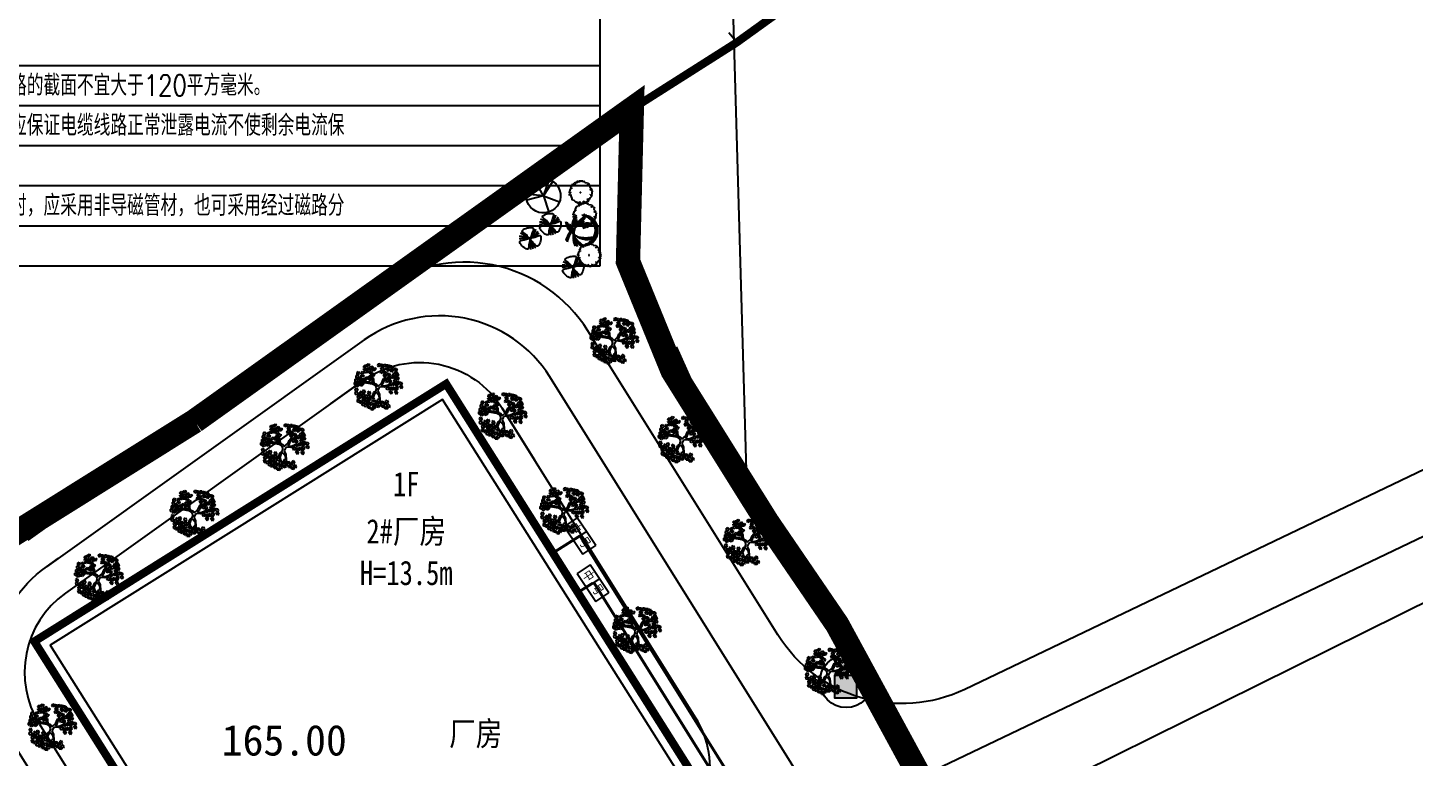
# Model space of a CAD drawing. Extents: x -809667 to 586099, y 3084146 to 3634412.
# Drawn here: x 381129.4 to 381214.8, y 3086162.1 to 3086207 of the extents above; entities that cross this region are included whole.
import ezdxf
from ezdxf.enums import TextEntityAlignment as Align

# ---------------------------------------------------------------- set-up
doc = ezdxf.new("R2010")
doc.units = 0
doc.header["$LTSCALE"] = 0.5
doc.linetypes.add('CONTINOUS', pattern=[0])
doc.layers.get('0').update_dxf_attribs({"linetype": 'CONTINUOUS'})
for name, color, linetype in [('A-S-TREE', 95, 'CONTINUOUS'), ('E-DIM-DQ', 7, 'CONTINUOUS'), ('E-SIG_TEXT', 7, 'CONTINUOUS'), ('EQUIP-箱柜', 3, 'CONTINUOUS'), ('JZD', 7, 'CONTINUOUS'), ('TREE', 3, 'CONTINUOUS'), ('WIRE-照明', 1, 'CONTINUOUS'), ('WIRE-通讯', 4, 'CONTINUOUS'), ('乔木', 84, 'CONTINUOUS'), ('文字', 7, 'CONTINUOUS'), ('树木', 94, 'CONTINUOUS')]:
    doc.layers.add(name, color=color, linetype=linetype)
doc.styles.add('-宋体', font='', dxfattribs={"width": 0.6})
doc.styles.add('_TEL_DIM', font='SIMPLEX', dxfattribs={"width": 0.8, "height": 3.5, "bigfont": 'HZTXT'})
doc.styles.add('HZ', font='', dxfattribs={"width": 0.8})
doc.styles.add('宋体', font='')
doc.styles.get('-宋体').set_extended_font_data('NSimSun')
doc.styles.get('HZ').set_extended_font_data('NSimSun')
doc.styles.get('宋体').set_extended_font_data('SimSun')

# ---------------------------------------------------------------- blocks, each defined once
blk = doc.blocks.new('幌伞枫')
at = {"layer": '乔木', "color": 0}
for p, q in [((-993, 643), (-927, 680)), ((-927, 680), (-890, 570)), ((-810, 628), (-736, 687)), ((-736, 687), (-663, 658)), ((-663, 658), (-736, 562)), ((-685, 826), (-567, 841)), ((-663, 753), (-685, 826)), ((-677, 937), (-604, 995)), ((-670, 878), (-677, 937)), ((-604, 870), (-670, 878)), ((-567, 738), (-663, 753)), ((-663, 687), (-582, 746)), ((-655, 628), (-663, 687)), ((-604, 995), (-531, 966)), ((-531, 966), (-604, 870)), ((-582, 746), (-516, 716)), ((-516, 716), (-582, 614)), ((-567, 841), (-531, 782)), ((-531, 782), (-567, 738)), ((-545, 709), (-428, 724)), ((-523, 636), (-545, 709)), ((-531, 995), (-450, 1054)), ((-523, 937), (-531, 995)), ((-531, 819), (-457, 878)), ((-523, 760), (-531, 819)), ((-450, 929), (-523, 937)), ((-457, 746), (-523, 760)), ((-457, 878), (-391, 848)), ((-391, 848), (-457, 746)), ((-450, 1054), (-384, 1025)), ((-384, 1025), (-450, 929)), ((-428, 724), (-384, 665)), ((-384, 665), (-421, 621)), ((-384, 870), (-303, 937)), ((-377, 819), (-384, 870)), ((-384, 738), (-310, 804)), ((-377, 680), (-384, 738)), ((-310, 804), (-377, 819)), ((-310, 672), (-377, 680)), ((-237, 900), (-310, 804)), ((-310, 804), (-237, 768)), ((-237, 768), (-310, 672)), ((-303, 937), (-237, 900)), ((-237, 797), (-156, 863)), ((-230, 738), (-237, 797)), ((-156, 731), (-230, 738)), ((-156, 863), (-90, 826)), ((-90, 826), (-156, 731)), ((-9, 966), (27, 1054)), ((20, 915), (-9, 966)), ((86, 944), (20, 915)), ((27, 1054), (101, 1061)), ((101, 1061), (86, 944)), ((108, 650), (145, 738)), ((123, 966), (145, 1032)), ((196, 878), (123, 966)), ((137, 804), (167, 870)), ((211, 716), (137, 804)), ((145, 1032), (203, 1025)), ((145, 738), (218, 746)), ((167, 870), (225, 863)), ((247, 937), (196, 878)), ((203, 1025), (247, 937)), ((218, 746), (203, 628)), ((262, 775), (211, 716)), ((225, 863), (262, 775)), ((240, 650), (262, 716)), ((247, 937), (284, 1025)), ((284, 885), (247, 937)), ((262, 716), (321, 709)), ((284, 1025), (365, 1032)), ((350, 915), (284, 885)), ((321, 709), (365, 621)), ((365, 1032), (350, 915)), ((380, 937), (409, 1003)), ((460, 848), (380, 937)), ((402, 775), (424, 841)), ((475, 687), (402, 775)), ((409, 1003), (468, 995)), ((424, 900), (460, 988)), ((453, 848), (424, 900)), ((424, 841), (482, 834)), ((519, 878), (453, 848)), ((460, 988), (534, 995)), ((504, 900), (460, 848)), ((468, 995), (504, 900)), ((526, 746), (475, 687)), ((482, 834), (526, 746)), ((534, 995), (519, 878)), ((556, 900), (578, 966)), ((629, 812), (556, 900)), ((570, 738), (600, 804)), ((644, 650), (570, 738)), ((578, 966), (636, 959)), ((600, 804), (658, 797)), ((681, 870), (629, 812)), ((636, 959), (681, 870)), ((695, 709), (644, 650)), ((651, 775), (688, 863)), ((681, 724), (651, 775)), ((658, 797), (695, 709)), ((747, 753), (681, 724)), ((688, 863), (761, 870)), ((761, 870), (747, 753)), ((783, 775), (805, 841)), ((857, 687), (783, 775)), ((798, 614), (827, 680)), ((805, 841), (864, 834)), ((827, 680), (886, 672)), ((908, 746), (857, 687)), ((864, 834), (908, 746)), ((886, 672), (923, 584)), ((-1125, 166), (-1059, 195)), ((-1125, 63), (-1125, 166)), ((-1074, 34), (-1125, 63)), ((-1081, 320), (-1015, 357)), ((-1081, 217), (-1081, 320)), ((-1030, 188), (-1081, 217)), ((-1022, 85), (-1074, 34)), ((-1059, 195), (-1022, 85)), ((-1044, -10), (-986, 92)), ((-1037, 489), (-971, 525)), ((-1037, 393), (-1037, 489)), ((-986, 364), (-1037, 393)), ((-978, 239), (-1030, 188)), ((-1015, 357), (-978, 239)), ((-993, 548), (-993, 643)), ((-942, 518), (-993, 548)), ((-934, 408), (-986, 364)), ((-986, 92), (-912, 92)), ((-971, 525), (-934, 408)), ((-898, 34), (-971, -32)), ((-956, 320), (-898, 423)), ((-883, 291), (-956, 320)), ((-890, 570), (-942, 518)), ((-927, 195), (-861, 225)), ((-927, 92), (-927, 195)), ((-876, 63), (-927, 92)), ((-912, 92), (-898, 34)), ((-898, 423), (-824, 423)), ((-883, 349), (-817, 386)), ((-810, 364), (-883, 291)), ((-883, 247), (-883, 349)), ((-832, 217), (-883, 247)), ((-824, 114), (-876, 63)), ((-861, 225), (-824, 114)), ((-846, 19), (-788, 122)), ((-773, -3), (-846, 19)), ((-780, 269), (-832, 217)), ((-824, 423), (-810, 364)), ((-817, 518), (-699, 533)), ((-795, 445), (-817, 518)), ((-817, 386), (-780, 269)), ((-802, 570), (-810, 628)), ((-736, 562), (-802, 570)), ((-699, 430), (-795, 445)), ((-788, 122), (-714, 122)), ((-773, 203), (-655, 217)), ((-751, 129), (-773, 203)), ((-699, 63), (-773, -3)), ((-758, 313), (-685, 371)), ((-751, 254), (-758, 313)), ((-685, 247), (-751, 254)), ((-648, 114), (-751, 129)), ((-714, 122), (-699, 63)), ((-699, 533), (-663, 474)), ((-663, 474), (-699, 430)), ((-685, 371), (-619, 342)), ((-619, 342), (-685, 247)), ((-582, 614), (-655, 628)), ((-655, 217), (-611, 158)), ((-611, 158), (-648, 114)), ((-531, 129), (-641, 203)), ((-531, 195), (-633, 254)), ((-611, 371), (-531, 430)), ((-604, 313), (-611, 371)), ((-538, 305), (-604, 313)), ((-465, 401), (-538, 305)), ((-531, 430), (-465, 401)), ((-252, 158), (-531, 195)), ((-259, 85), (-531, 129)), ((-421, 621), (-523, 636)), ((-457, 342), (-332, 364)), ((-428, 276), (-457, 342)), ((-443, 452), (-369, 518)), ((-435, 393), (-443, 452)), ((-369, 386), (-435, 393)), ((-332, 261), (-428, 276)), ((-391, 628), (-274, 643)), ((-369, 555), (-391, 628)), ((-274, 548), (-369, 555)), ((-369, 518), (-296, 481)), ((-296, 481), (-369, 386)), ((-332, 364), (-296, 305)), ((-296, 305), (-332, 261)), ((-257, 346), (-327, 441)), ((-222, 377), (-311, 462)), ((-296, 511), (-215, 577)), ((-288, 452), (-296, 511)), ((-215, 445), (-288, 452)), ((-274, 643), (-237, 592)), ((-237, 592), (-274, 548)), ((-112, 4), (-259, 85)), ((-252, 158), (-257, 346)), ((-206, 307), (-222, 377)), ((-215, 577), (-149, 540)), ((-149, 540), (-215, 445)), ((-188, 124), (-206, 307)), ((-76, 63), (-188, 124)), ((-76, -84), (-112, 4)), ((-9, -18), (-76, 63)), ((-9, -18), (174, 151)), ((137, 599), (108, 650)), ((203, 628), (137, 599)), ((152, 26), (240, 122)), ((152, 26), (318, 4)), ((174, 151), (225, 276)), ((225, 276), (277, 357)), ((313, 562), (240, 650)), ((240, 122), (291, 261)), ((255, 489), (284, 555)), ((328, 401), (255, 489)), ((277, 357), (336, 393)), ((284, 555), (336, 548)), ((291, 261), (372, 364)), ((295, -42), (527, 53)), ((306, 540), (350, 636)), ((343, 496), (306, 540)), ((365, 621), (313, 562)), ((318, 4), (524, 78)), ((380, 459), (328, 401)), ((336, 548), (380, 459)), ((336, 393), (344, 419)), ((409, 518), (343, 496)), ((350, 636), (424, 636)), ((365, 225), (402, 313)), ((402, 173), (365, 225)), ((372, 364), (468, 393)), ((402, 313), (482, 320)), ((468, 203), (402, 173)), ((424, 636), (409, 518)), ((446, 548), (468, 606)), ((519, 452), (446, 548)), ((460, 386), (490, 452)), ((534, 291), (460, 386)), ((468, 606), (526, 599)), ((482, 320), (468, 203)), ((490, 452), (541, 445)), ((497, 225), (526, 291)), ((570, 136), (497, 225)), ((570, 511), (519, 452)), ((519, 63), (541, 129)), ((592, -25), (519, 63)), ((526, 599), (570, 511)), ((526, 291), (585, 283)), ((585, 349), (534, 291)), ((541, 445), (585, 349)), ((541, 129), (600, 122)), ((622, 188), (570, 136)), ((585, 283), (622, 188)), ((592, 408), (629, 496)), ((629, 357), (592, 408)), ((644, 34), (592, -25)), ((600, 122), (644, 34)), ((629, 496), (710, 503)), ((695, 386), (629, 357)), ((673, 70), (710, 166)), ((703, 26), (673, 70)), ((710, 503), (695, 386)), ((769, 48), (703, 26)), ((710, 166), (783, 166)), ((717, 525), (754, 614)), ((747, 481), (717, 525)), ((725, 408), (754, 474)), ((798, 320), (725, 408)), ((813, 503), (747, 481)), ((747, 247), (769, 313)), ((820, 158), (747, 247)), ((754, 614), (827, 621)), ((754, 474), (813, 467)), ((769, 313), (827, 305)), ((783, 166), (769, 48)), ((871, 525), (798, 614)), ((849, 371), (798, 320)), ((805, 78), (827, 144)), ((879, -18), (805, 78)), ((827, 621), (813, 503)), ((813, 467), (849, 371)), ((871, 217), (820, 158)), ((827, 305), (871, 217)), ((827, 144), (886, 136)), ((849, 525), (871, 592)), ((923, 437), (849, 525)), ((864, 364), (893, 430)), ((937, 276), (864, 364)), ((871, 592), (930, 584)), ((923, 584), (871, 525)), ((879, 122), (923, 210)), ((915, 78), (879, 122)), ((930, 41), (879, -18)), ((886, 136), (930, 41)), ((893, 430), (952, 423)), ((981, 100), (915, 78)), ((974, 496), (923, 437)), ((923, 210), (996, 217)), ((930, 584), (974, 496)), ((989, 335), (937, 276)), ((952, 423), (989, 335)), ((996, 217), (981, 100)), ((1011, 122), (1040, 188)), ((1092, 34), (1011, 122)), ((1033, -40), (1055, 26)), ((1040, 188), (1099, 180)), ((1055, 26), (1114, 19)), ((1143, 92), (1092, 34)), ((1099, 180), (1143, 92)), ((1114, 19), (1158, -69)), ((-1089, -304), (-1030, -253)), ((-1067, -399), (-1089, -304)), ((-1081, -142), (-1022, -91)), ((-1052, -238), (-1081, -142)), ((-1008, -414), (-1067, -399)), ((-1000, -253), (-1052, -238)), ((-971, -32), (-1044, -10)), ((-1030, -253), (-971, -355)), ((-1022, -91), (-964, -194)), ((-971, -355), (-1008, -414)), ((-964, -194), (-1000, -253)), ((-986, -664), (-927, -620)), ((-978, -502), (-920, -458)), ((-956, -598), (-978, -502)), ((-971, -451), (-934, -341)), ((-898, -465), (-971, -451)), ((-898, -620), (-956, -598)), ((-934, -341), (-868, -326)), ((-927, -620), (-868, -722)), ((-920, -458), (-861, -561)), ((-839, -377), (-898, -465)), ((-861, -561), (-898, -620)), ((-876, -443), (-817, -399)), ((-846, -539), (-876, -443)), ((-868, -326), (-839, -377)), ((-861, -282), (-802, -238)), ((-839, -385), (-861, -282)), ((-795, -561), (-846, -539)), ((-780, -399), (-839, -385)), ((-817, -399), (-758, -502)), ((-802, -238), (-744, -341)), ((-758, -502), (-795, -561)), ((-744, -341), (-780, -399)), ((-751, -598), (-714, -480)), ((-677, -605), (-751, -598)), ((-751, -664), (-692, -620)), ((-744, -392), (-685, -341)), ((-722, -487), (-744, -392)), ((-736, -231), (-677, -179)), ((-707, -326), (-736, -231)), ((-663, -502), (-722, -487)), ((-714, -480), (-648, -465)), ((-655, -348), (-707, -326)), ((-692, -620), (-633, -722)), ((-685, -341), (-626, -443)), ((-677, -179), (-619, -289)), ((-626, -524), (-677, -605)), ((-626, -443), (-663, -502)), ((-619, -289), (-655, -348)), ((-648, -465), (-626, -524)), ((-626, -539), (-589, -429)), ((-553, -554), (-626, -539)), ((-626, -590), (-567, -546)), ((-597, -693), (-626, -590)), ((-589, -429), (-523, -414)), ((-567, -546), (-509, -649)), ((-494, -465), (-553, -554)), ((-509, -649), (-545, -708)), ((-523, -414), (-494, -465)), ((-487, -451), (-428, -399)), ((-465, -546), (-487, -451)), ((-487, -605), (-428, -554)), ((-457, -700), (-487, -605)), ((-479, -289), (-421, -245)), ((-457, -385), (-479, -289)), ((-413, -568), (-465, -546)), ((-399, -407), (-457, -385)), ((-428, -399), (-369, -510)), ((-428, -554), (-369, -664)), ((-421, -245), (-362, -348)), ((-369, -510), (-413, -568)), ((-362, -348), (-399, -407)), ((-369, -598), (-332, -487)), ((-296, -612), (-369, -598)), ((-332, -487), (-266, -473)), ((-244, -524), (-296, -612)), ((-288, -664), (-171, -649)), ((-215, -311), (-285, -477)), ((-266, -473), (-244, -524)), ((-156, -341), (-230, -532)), ((-230, -532), (-186, -627)), ((-120, -253), (-215, -311)), ((-171, -649), (-127, -708)), ((-61, -304), (-156, -341)), ((-76, -84), (-120, -253)), ((-61, -304), (38, -431)), ((-24, -686), (-9, -620)), ((42, -98), (-20, -221)), ((-20, -221), (62, -380)), ((-9, -18), (-9, -18)), ((-9, -18), (-9, -18)), ((-9, -18), (-9, -18)), ((-9, -18), (-9, -18)), ((-9, -18), (-9, -18)), ((-9, -18), (-9, -18)), ((-9, -18), (-9, -18)), ((-9, -18), (-9, -18)), ((-9, -18), (-9, -18)), ((-9, -18), (-9, -18)), ((-9, -18), (-9, -18)), ((-9, -18), (-9, -18)), ((-9, -18), (-9, -18)), ((-9, -18), (-9, -18)), ((-9, -18), (-9, -18)), ((-9, -18), (-9, -18)), ((-9, -18), (-9, -18)), ((-9, -18), (-9, -18)), ((-9, -18), (-9, -18)), ((-9, -18), (-9, -18)), ((-9, -18), (-9, -18)), ((-9, -18), (-9, -18)), ((-9, -18), (-9, -18)), ((-9, -18), (-9, -18)), ((-9, -18), (-9, -18)), ((-9, -18), (-9, -18)), ((-9, -18), (-9, -18)), ((-9, -18), (-9, -18)), ((-9, -18), (-9, -18)), ((-9, -18), (-9, -18)), ((-9, -18), (-9, -18)), ((-9, -18), (-9, -18)), ((-9, -18), (-9, -18)), ((-9, -18), (-9, -18)), ((-9, -18), (-9, -18)), ((-9, -18), (-9, -18)), ((-9, -18), (-9, -18)), ((-9, -18), (-9, -18)), ((-9, -18), (-9, -18)), ((-9, -18), (-9, -18)), ((-9, -620), (49, -612)), ((38, -431), (49, -612)), ((42, -98), (109, -22)), ((49, -612), (101, -700)), ((62, -380), (79, -664)), ((109, -22), (295, -42)), ((387, -142), (424, -47)), ((424, -187), (387, -142)), ((424, -47), (504, -47)), ((490, -165), (424, -187)), ((504, -47), (490, -165)), ((519, -135), (548, -76)), ((592, -231), (519, -135)), ((541, -297), (563, -231)), ((614, -392), (541, -297)), ((548, -76), (607, -84)), ((563, -231), (622, -238)), ((644, -172), (592, -231)), ((607, -84), (644, -172)), ((666, -333), (614, -392)), ((622, -238), (666, -333)), ((644, -150), (681, -62)), ((673, -201), (644, -150)), ((739, -172), (673, -201)), ((681, -62), (754, -54)), ((754, -54), (739, -172)), ((776, -150), (805, -84)), ((849, -238), (776, -150)), ((791, -311), (820, -245)), ((871, -399), (791, -311)), ((805, -84), (857, -91)), ((820, -84), (849, -18)), ((893, -172), (820, -84)), ((820, -245), (879, -253)), ((849, -18), (908, -25)), ((901, -187), (849, -238)), ((857, -91), (901, -187)), ((915, -341), (871, -399)), ((879, -253), (915, -341)), ((945, -120), (893, -172)), ((908, -25), (945, -120)), ((1106, -128), (1033, -40)), ((1158, -69), (1106, -128)), ((-964, -759), (-986, -664)), ((-912, -781), (-964, -759)), ((-868, -722), (-912, -781)), ((-868, -818), (-832, -700)), ((-795, -825), (-868, -818)), ((-832, -700), (-766, -686)), ((-744, -744), (-795, -825)), ((-766, -686), (-744, -744)), ((-766, -825), (-699, -774)), ((-736, -921), (-766, -825)), ((-729, -759), (-751, -664)), ((-685, -935), (-736, -921)), ((-670, -781), (-729, -759)), ((-699, -774), (-641, -884)), ((-641, -884), (-685, -935)), ((-633, -722), (-670, -781)), ((-641, -972), (-604, -862)), ((-567, -987), (-641, -972)), ((-633, -752), (-575, -708)), ((-611, -847), (-633, -752)), ((-553, -869), (-611, -847)), ((-604, -862), (-538, -847)), ((-545, -708), (-597, -693)), ((-575, -708), (-516, -810)), ((-516, -899), (-567, -987)), ((-516, -810), (-553, -869)), ((-538, -847), (-516, -899)), ((-516, -906), (-479, -788)), ((-443, -913), (-516, -906)), ((-509, -979), (-391, -965)), ((-487, -1053), (-509, -979)), ((-494, -766), (-435, -715)), ((-472, -862), (-494, -766)), ((-391, -1067), (-487, -1053)), ((-479, -788), (-413, -781)), ((-413, -877), (-472, -862)), ((-406, -722), (-457, -700)), ((-384, -832), (-443, -913)), ((-435, -715), (-377, -818)), ((-413, -781), (-384, -832)), ((-377, -818), (-413, -877)), ((-369, -664), (-406, -722)), ((-391, -965), (-354, -1023)), ((-354, -1023), (-391, -1067)), ((-377, -913), (-340, -803)), ((-303, -928), (-377, -913)), ((-362, -1053), (-244, -1045)), ((-347, -1126), (-362, -1053)), ((-244, -1141), (-347, -1126)), ((-340, -803), (-274, -788)), ((-244, -840), (-303, -928)), ((-266, -737), (-288, -664)), ((-274, -788), (-244, -840)), ((-171, -752), (-266, -737)), ((-252, -1001), (-230, -935)), ((-164, -1082), (-252, -1001)), ((-244, -1045), (-208, -1097)), ((-208, -1097), (-244, -1141)), ((-230, -847), (-112, -840)), ((-208, -921), (-230, -847)), ((-230, -935), (-178, -928)), ((-112, -935), (-208, -921)), ((-178, -928), (-120, -1016)), ((-127, -708), (-171, -752)), ((-120, -1016), (-164, -1082)), ((-142, -737), (-24, -730)), ((-127, -810), (-142, -737)), ((-24, -832), (-127, -810)), ((-112, -840), (-76, -891)), ((-76, -891), (-112, -935)), ((-90, -921), (27, -913)), ((-68, -994), (-90, -921)), ((27, -1016), (-68, -994)), ((64, -766), (-24, -686)), ((-24, -730), (13, -788)), ((13, -788), (-24, -832)), ((27, -869), (42, -803)), ((115, -950), (27, -869)), ((27, -913), (71, -972)), ((71, -972), (27, -1016)), ((42, -803), (101, -803)), ((101, -700), (64, -766)), ((93, -730), (218, -715)), ((115, -803), (93, -730)), ((101, -803), (159, -884)), ((218, -818), (115, -803)), ((159, -884), (115, -950)), ((167, -928), (284, -921)), ((189, -1001), (167, -928)), ((284, -1023), (189, -1001)), ((218, -715), (255, -774)), ((255, -774), (218, -818)), ((240, -803), (358, -796)), ((262, -877), (240, -803)), ((358, -891), (262, -877)), ((284, -921), (328, -979)), ((328, -979), (284, -1023)), ((313, -1009), (431, -994)), ((328, -1082), (313, -1009)), ((431, -1097), (328, -1082)), ((358, -752), (372, -686)), ((446, -832), (358, -752)), ((358, -796), (394, -847)), ((394, -847), (358, -891)), ((372, -686), (431, -678)), ((431, -678), (482, -766)), ((431, -950), (446, -884)), ((519, -1031), (431, -950)), ((431, -994), (468, -1053)), ((468, -1053), (431, -1097)), ((482, -766), (446, -832)), ((446, -884), (504, -884)), ((504, -884), (556, -965)), ((556, -965), (519, -1031))]:
    blk.add_line(p, q, dxfattribs=at)
blk = doc.blocks.new('TREE1')
at = {"layer": 'A-S-TREE', "color": 0}
for p, q in [((-50, 23), (36, 4021)), ((-49, 22), (-3255, -2371)), ((-50, 23), (-3120, 2586)), ((-49, 23), (-2621, -3042)), ((-50, 23), (629, -3920)), ((-50, 23), (3590, -1636)), ((-50, 23), (3937, -304))]:
    blk.add_line(p, q, dxfattribs=at)
blk.add_ellipse((-50, 22), major_axis=(4000, 0), ratio=0.9999998, dxfattribs=at)
blk = doc.blocks.new('T-7')
at = {"layer": 'TREE', "color": 8, "ltscale": 200, "xscale": 0.4020618556701031, "yscale": 0.4020618556701031, "zscale": 0.4020618556701031, "rotation": 199.2879054791862}
blk.add_blockref('TREE1', (4, 110), dxfattribs=at)
blk = doc.blocks.new('03')
at = {"layer": '树木', "color": 0}
for p, q in [((-0.79, 1.14), (-0.95, 0.82)), ((-0.73, 1.2), (-0.88, 0.9)), ((-0.67, 1.25), (-0.82, 0.95)), ((-0.62, 1.29), (-0.77, 0.99)), ((-0.57, 1.33), (-0.71, 1.03)), ((-0.52, 1.36), (-0.66, 1.06)), ((-0.47, 1.38), (-0.62, 1.09)), ((-0.43, 1.41), (-0.57, 1.11)), ((-0.38, 1.42), (-0.53, 1.13)), ((-0.34, 1.44), (-0.49, 1.15)), ((-0.3, 1.46), (-0.45, 1.16)), ((-0.26, 1.47), (-0.41, 1.18)), ((-0.22, 1.48), (-0.37, 1.19)), ((-0.19, 1.49), (-0.33, 1.2)), ((-0.15, 1.5), (-0.29, 1.21)), ((-0.11, 1.5), (-0.25, 1.21)), ((-0.08, 1.51), (-0.22, 1.22)), ((-0.2, 1.08), (-0.06, 1.1)), ((-0.04, 1.51), (-0.18, 1.23)), ((-0.01, 1.52), (-0.15, 1.23)), ((0.03, 1.52), (-0.11, 1.23)), ((0.06, 1.52), (-0.08, 1.23)), ((0.1, 1.52), (-0.04, 1.23)), ((0.13, 1.52), (-0.01, 1.23)), ((0.16, 1.52), (0.02, 1.23)), ((0.19, 1.51), (0.05, 1.23)), ((0.23, 1.51), (0.09, 1.23)), ((0.26, 1.51), (0.12, 1.22)), ((0.29, 1.5), (0.15, 1.22)), ((0.32, 1.49), (0.18, 1.21)), ((0.35, 1.49), (0.21, 1.2)), ((0.38, 1.48), (0.24, 1.2)), ((0.41, 1.47), (0.27, 1.19)), ((0.44, 1.46), (0.3, 1.18)), ((0.47, 1.46), (0.33, 1.17)), ((0.5, 1.44), (0.36, 1.16)), ((0.52, 1.43), (0.38, 1.15)), ((0.55, 1.42), (0.41, 1.14)), ((0.58, 1.41), (0.44, 1.13)), ((0.61, 1.4), (0.47, 1.12)), ((0.63, 1.38), (0.49, 1.1)), ((0.66, 1.37), (0.52, 1.09)), ((0.69, 1.36), (0.55, 1.08)), ((0.71, 1.34), (0.57, 1.06)), ((0.74, 1.32), (0.6, 1.04)), ((0.76, 1.31), (0.62, 1.03)), ((0.79, 1.29), (0.65, 1.01)), ((0.81, 1.27), (0.67, 0.99)), ((0.84, 1.25), (0.7, 0.97)), ((0.86, 1.23), (0.72, 0.95)), ((0.88, 1.21), (0.74, 0.93)), ((0.91, 1.19), (0.77, 0.91)), ((0.93, 1.17), (0.79, 0.89)), ((0.95, 1.15), (0.81, 0.87)), ((0.97, 1.12), (0.84, 0.85)), ((0.99, 1.1), (0.86, 0.82)), ((1.01, 1.07), (0.88, 0.8)), ((-1.17, 0.19), (-1.14, 0.32)), ((-1.07, 0.21), (-1.06, 0.23)), ((-1.07, 0.18), (-1.07, 0.21)), ((-1.07, 0.16), (-1.07, 0.18)), ((-1.07, 0.12), (-1.07, 0.16)), ((-1.06, 0.08), (-1.07, 0.12)), ((-1.06, 0.23), (-1.05, 0.26)), ((-1.05, 0.02), (-1.06, 0.08)), ((-0.87, 1.04), (-1.05, 0.7)), ((-1.05, 0.26), (-1.03, 0.29)), ((-0.99, 0.14), (-0.98, 0.16)), ((-0.99, 0.11), (-0.99, 0.14)), ((-0.99, 0.09), (-0.99, 0.11)), ((-0.99, 0.05), (-0.99, 0.09)), ((-0.98, 0.01), (-0.99, 0.05)), ((-0.98, 0.16), (-0.97, 0.19)), ((-0.97, -0.05), (-0.98, 0.01)), ((-0.97, 0.19), (-0.95, 0.22)), ((-0.89, 0.02), (-0.88, 0.06)), ((-0.88, -0.02), (-0.89, 0.02)), ((-0.88, 0.06), (-0.87, 0.11)), ((-0.87, 0.11), (-0.85, 0.17)), ((-0.86, 0.78), (-0.77, 0.88)), ((-0.85, 0.17), (-0.82, 0.25)), ((-0.83, 0.57), (-0.81, 0.63)), ((-0.81, 0.63), (-0.79, 0.67)), ((-0.79, 0.67), (-0.78, 0.7)), ((-0.79, 0.47), (-0.77, 0.53)), ((-0.78, 0.7), (-0.77, 0.72)), ((-0.78, 0.01), (-0.76, 0.06)), ((-0.78, -0.03), (-0.78, 0.01)), ((-0.77, 0.72), (-0.75, 0.74)), ((-0.77, 0.53), (-0.76, 0.57)), ((-0.76, 0.57), (-0.75, 0.6)), ((-0.76, 0.06), (-0.74, 0.12)), ((-0.75, 0.74), (-0.74, 0.76)), ((-0.75, 0.6), (-0.73, 0.63)), ((-0.74, 0.76), (-0.71, 0.78)), ((-0.74, 0.12), (-0.71, 0.2)), ((-0.73, 0.63), (-0.72, 0.64)), ((-0.72, 0.64), (-0.7, 0.66)), ((-0.71, 0.78), (-0.68, 0.8)), ((-0.71, 0.37), (-0.7, 0.42)), ((-0.71, 0.31), (-0.71, 0.37)), ((-0.7, 0.66), (-0.68, 0.68)), ((-0.7, 0.46), (-0.68, 0.5)), ((-0.7, 0.42), (-0.7, 0.46)), ((-0.68, 0.68), (-0.65, 0.7)), ((-0.68, 0.5), (-0.66, 0.53)), ((-0.66, 0.53), (-0.62, 0.57)), ((-0.66, 0), (-0.64, 0.06)), ((-0.64, 0.32), (-0.63, 0.36)), ((-0.64, 0.27), (-0.64, 0.32)), ((-0.64, 0.21), (-0.64, 0.27)), ((-0.64, 0.06), (-0.61, 0.14)), ((-0.63, 0.36), (-0.61, 0.4)), ((-0.62, 0.57), (-0.58, 0.61)), ((-0.61, 0.4), (-0.59, 0.43)), ((-0.59, 0.43), (-0.56, 0.47)), ((-0.58, 0.61), (-0.51, 0.67)), ((-0.58, 0.11), (-0.57, 0.17)), ((-0.57, 0.22), (-0.56, 0.26)), ((-0.57, 0.17), (-0.57, 0.22)), ((-0.56, 0.47), (-0.51, 0.51)), ((-0.56, 0.26), (-0.55, 0.3)), ((-0.56, -0.04), (-0.54, 0.02)), ((-0.55, 0.3), (-0.52, 0.33)), ((-0.54, 0.02), (-0.51, 0.1)), ((-0.52, 0.33), (-0.49, 0.37)), ((-0.51, 0.51), (-0.45, 0.57)), ((-0.51, 0.14), (-0.5, 0.18)), ((-0.51, 0.09), (-0.51, 0.14)), ((-0.51, 0.03), (-0.51, 0.09)), ((-0.5, 0.18), (-0.48, 0.22)), ((-0.49, 0.37), (-0.44, 0.41)), ((-0.48, 0.22), (-0.46, 0.25)), ((-0.46, 0.25), (-0.43, 0.29)), ((-0.44, 0.41), (-0.38, 0.47)), ((-0.43, 0.29), (-0.38, 0.33)), ((-0.4, 0.39), (-0.36, 0.43)), ((-0.4, 0.28), (-0.36, 0.33)), ((-0.39, 0.51), (-0.35, 0.55)), ((-0.38, 0.62), (-0.34, 0.67)), ((-0.38, 0.33), (-0.31, 0.39)), ((-0.36, 0.43), (-0.32, 0.47)), ((-0.36, 0.33), (-0.32, 0.37)), ((-0.35, 0.55), (-0.31, 0.59)), ((-0.34, 0.8), (-0.29, 0.83)), ((-0.34, 0.67), (-0.3, 0.71)), ((-0.32, 0.47), (-0.29, 0.5)), ((-0.32, 0.37), (-0.29, 0.39)), ((-0.31, 0.59), (-0.28, 0.61)), ((-0.3, 0.9), (-0.25, 0.93)), ((-0.3, 0.71), (-0.27, 0.73)), ((-0.29, 0.83), (-0.25, 0.86)), ((-0.29, 0.5), (-0.26, 0.51)), ((-0.29, 0.39), (-0.26, 0.41)), ((-0.28, 0.61), (-0.25, 0.63)), ((-0.27, 0.73), (-0.24, 0.75)), ((-0.26, 0.51), (-0.22, 0.53)), ((-0.26, 0.41), (-0.22, 0.42)), ((-0.25, 0.93), (-0.22, 0.96)), ((-0.25, 0.86), (-0.22, 0.87)), ((-0.25, 0.63), (-0.21, 0.64)), ((-0.24, 0.75), (-0.2, 0.76)), ((-0.22, 0.96), (-0.19, 0.97)), ((-0.22, 0.87), (-0.2, 0.89)), ((-0.22, 0.53), (-0.17, 0.53)), ((-0.22, 0.42), (-0.17, 0.43)), ((-0.21, 0.64), (-0.16, 0.65)), ((-0.2, 0.89), (-0.17, 0.89)), ((-0.2, 0.76), (-0.15, 0.77)), ((-0.19, 0.97), (-0.16, 0.98)), ((-0.17, 0.89), (-0.15, 0.89)), ((-0.17, 0.53), (-0.1, 0.54)), ((-0.17, 0.43), (-0.1, 0.44)), ((-0.16, 0.98), (-0.14, 0.99)), ((-0.16, 0.65), (-0.09, 0.66)), ((-0.15, 0.89), (-0.12, 0.89)), ((-0.15, 0.77), (-0.08, 0.77)), ((-0.14, 0.99), (-0.11, 0.99)), ((-0.12, 0.89), (-0.08, 0.89)), ((-0.11, 0.99), (-0.08, 0.99)), ((-0.1, 0.54), (-0.02, 0.54)), ((-0.1, 0.44), (-0.02, 0.44)), ((-0.09, 0.66), (-0.01, 0.66)), ((-0.08, 0.99), (-0.05, 0.99)), ((-0.08, 0.77), (0, 0.78)), ((1.04, 1.05), (0.9, 0.77)), ((1.06, 1.02), (0.92, 0.74)), ((1.07, 0.99), (0.94, 0.72)), ((1.09, 0.96), (0.96, 0.69)), ((1.11, 0.93), (0.98, 0.66)), ((1.13, 0.9), (0.99, 0.63)), ((1.15, 0.87), (1.01, 0.6)), ((1.16, 0.84), (1.03, 0.56)), ((1.18, 0.8), (1.05, 0.53)), ((1.2, 0.76), (1.06, 0.49)), ((1.21, 0.73), (1.08, 0.45)), ((1.22, 0.69), (1.09, 0.41)), ((1.24, 0.64), (1.1, 0.37)), ((1.25, 0.6), (1.12, 0.33)), ((1.26, 0.55), (1.13, 0.28)), ((1.27, 0.5), (1.14, 0.24)), ((1.27, 0.45), (1.14, 0.18)), ((1.26, 0.07), (1.14, -0.17)), ((1.28, 0.39), (1.15, 0.13)), ((1.28, 0.33), (1.15, 0.07)), ((1.28, 0.26), (1.15, 0)), ((1.27, 0.18), (1.15, -0.08)), ((-0.97, -0.68), (-1.04, -0.56)), ((-0.93, -0.54), (-0.94, -0.5)), ((-0.92, -0.56), (-0.93, -0.54)), ((-0.91, -0.59), (-0.92, -0.56)), ((-0.89, -0.61), (-0.91, -0.59)), ((-0.87, -0.62), (-0.89, -0.61)), ((-0.87, -0.05), (-0.88, -0.02)), ((-0.85, -0.1), (-0.87, -0.05)), ((-0.84, -0.64), (-0.87, -0.62)), ((-0.83, -0.16), (-0.85, -0.1)), ((-0.83, -0.53), (-0.84, -0.49)), ((-0.81, -0.67), (-0.84, -0.64)), ((-0.81, -0.56), (-0.83, -0.53)), ((-0.8, -0.58), (-0.81, -0.56)), ((-0.76, -0.7), (-0.81, -0.67)), ((-0.79, -0.6), (-0.8, -0.58)), ((-0.77, -0.62), (-0.79, -0.6)), ((-0.78, -0.07), (-0.78, -0.03)), ((-0.77, -0.11), (-0.78, -0.07)), ((-0.75, -0.16), (-0.77, -0.11)), ((-0.73, -0.45), (-0.77, -0.37)), ((-0.74, -0.64), (-0.77, -0.62)), ((-0.72, -0.21), (-0.75, -0.16)), ((-0.7, -0.66), (-0.74, -0.64)), ((-0.7, -0.51), (-0.73, -0.45)), ((-0.67, -0.55), (-0.7, -0.51)), ((-0.65, -0.69), (-0.7, -0.66)), ((-0.68, -0.09), (-0.67, -0.05)), ((-0.67, -0.13), (-0.68, -0.09)), ((-0.67, -0.05), (-0.66, 0)), ((-0.66, -0.17), (-0.67, -0.13)), ((-0.65, -0.58), (-0.67, -0.55)), ((-0.64, -0.21), (-0.66, -0.17)), ((-0.62, -0.41), (-0.66, -0.33)), ((-0.62, -0.6), (-0.65, -0.58)), ((-0.62, -0.27), (-0.64, -0.21)), ((-0.59, -0.47), (-0.62, -0.41)), ((-0.58, -0.62), (-0.62, -0.6)), ((-0.56, -0.51), (-0.59, -0.47)), ((-0.58, -0.09), (-0.56, -0.04)), ((-0.58, -0.13), (-0.58, -0.09)), ((-0.58, -0.17), (-0.58, -0.13)), ((-0.57, -0.21), (-0.58, -0.17)), ((-0.54, -0.64), (-0.58, -0.62)), ((-0.55, -0.25), (-0.57, -0.21)), ((-0.54, -0.54), (-0.56, -0.51)), ((-0.52, -0.31), (-0.55, -0.25)), ((-0.51, -0.37), (-0.54, -0.3)), ((-0.51, -0.57), (-0.54, -0.54)), ((-0.48, -0.66), (-0.54, -0.64)), ((-0.48, -0.43), (-0.51, -0.37)), ((-0.47, -0.59), (-0.51, -0.57)), ((-0.45, -0.47), (-0.48, -0.43)), ((-0.42, -0.6), (-0.47, -0.59)), ((-0.41, -0.33), (-0.45, -0.26)), ((-0.42, -0.51), (-0.45, -0.47)), ((-0.39, -0.53), (-0.42, -0.51)), ((-0.36, -0.62), (-0.42, -0.6)), ((-0.38, -0.39), (-0.41, -0.33)), ((-0.36, -0.55), (-0.39, -0.53)), ((-0.36, -0.43), (-0.38, -0.39)), ((-0.33, -0.46), (-0.36, -0.43)), ((-0.31, -0.56), (-0.36, -0.55)), ((-0.3, -0.49), (-0.33, -0.46)), ((-0.25, -0.58), (-0.31, -0.56)), ((-0.26, -0.51), (-0.3, -0.49)), ((-0.22, -0.52), (-0.26, -0.51)), ((-0.16, -0.54), (-0.22, -0.52)), ((1.21, -0.08), (1.12, -0.28))]:
    blk.add_line(p, q, dxfattribs=at)
for centre, radius, start, end in [((1.53, 0.05), 2.01, 145.484, 157.144), ((0.46, 1.37), 2.01, 212.167, 223.827), ((1.13, 1.07), 2.01, 184.5918, 196.2518), ((0.29, 0.82), 1.14, 196.2518, 217.1325), ((1.47, 1.72), 2.62, 217.1325, 227.8465), ((0.72, 0.39), 1.14, 157.144, 178.0247), ((2.2, 0.34), 2.62, 178.0247, 188.7387), ((-1.52, 1.3), 2.43, 320.6626, 328.3844), ((-1.7, 1.29), 2.56, 324.0702, 331.6293), ((-0.62, 0.98), 1.54, 310.3156, 321.697), ((-0.95, 1.1), 1.86, 321.6616, 330.5829), ((-0.26, 0.73), 1.14, 313.3698, 333.2953), ((-1.52, 1.3), 2.43, 328.3844, 336.1061), ((-1.7, 1.29), 2.56, 331.6293, 339.1884), ((-0.62, 0.98), 1.54, 321.697, 333.0784), ((-0.95, 1.1), 1.86, 330.5829, 340.6014), ((-1.7, 1.29), 2.56, 339.1884, 344.0494), ((-1.52, 1.3), 2.43, 336.1061, 341.9996), ((-1.04, 1.13), 2.02, 333.2953, 346.1281), ((-0.62, 0.98), 1.54, 333.0784, 341.8041), ((-1.7, 1.29), 2.56, 344.0494, 348.9103), ((-1.52, 1.3), 2.43, 341.9996, 346.9383), ((-0.95, 1.1), 1.86, 340.6014, 347.749), ((-0.62, 0.98), 1.54, 341.8041, 348.6651), ((-0.72, 1.32), 2.01, 259.2007, 270.8607), ((-0.18, 0.76), 1.14, 223.827, 244.7077), ((-0.71, 0.44), 1.14, 270.8607, 291.7414), ((0.46, 2.1), 2.62, 244.7077, 255.4217), ((2.11, 0.33), 2.52, 188.7387, 199.6532), ((1.43, 0.35), 1.86, 199.0237, 207.9449), ((1.83, 0.8), 2.43, 206.9459, 214.6677), ((1.89, 0.96), 2.56, 210.3535, 217.9126), ((1.18, 0.09), 1.54, 196.5989, 207.9803), ((1.41, 1.65), 2.52, 227.8465, 238.7609), ((-1.25, 1.82), 2.62, 291.7414, 302.4554), ((0.81, -0.14), 1.14, 199.6532, 219.5786), ((1.43, 0.35), 1.86, 207.9449, 216.8662), ((0.43, 2.01), 2.52, 255.4217, 266.3361), ((1.18, 0.09), 1.54, 207.9803, 219.3617), ((1.83, 0.8), 2.43, 214.6677, 222.3894), ((1.89, 0.96), 2.56, 217.9126, 225.4718), ((0.86, 1.23), 1.86, 238.1314, 247.0527), ((0.9, 1.84), 2.43, 246.0537, 253.7754), ((1.43, 0.35), 1.86, 216.8662, 226.8847), ((1.48, 0.42), 2.02, 219.5786, 232.4114), ((0.84, 2), 2.56, 249.4612, 257.0204), ((0.83, 0.88), 1.54, 235.7067, 247.0881), ((1.18, 0.09), 1.54, 219.3617, 228.0874), ((0.14, 1.39), 1.86, 265.7066, 274.6279), ((-0.11, 1.94), 2.43, 273.6289, 281.3506), ((1.83, 0.8), 2.43, 222.3894, 228.2829), ((-0.23, 2.06), 2.56, 277.0364, 284.5956), ((0.28, 1.06), 1.54, 263.2819, 274.6633), ((0.69, 0.47), 1.14, 238.7609, 258.6864), ((1.89, 0.96), 2.56, 225.4718, 230.3327), ((0.86, 1.23), 1.86, 247.0527, 255.974), ((-1.2, 1.74), 2.52, 302.4554, 313.3698), ((1.43, 0.35), 1.86, 226.8847, 234.0323), ((1.18, 0.09), 1.54, 228.0874, 234.9484), ((0.9, 1.84), 2.43, 253.7754, 261.4972), ((1.83, 0.8), 2.43, 228.2829, 233.2216), ((0.83, 0.88), 1.54, 247.0881, 258.4695), ((1.89, 0.96), 2.56, 230.3327, 235.1936), ((0.34, 0.63), 1.14, 266.3361, 286.2616), ((0.84, 2), 2.56, 257.0204, 264.5795), ((0.14, 1.39), 1.86, 274.6279, 283.5492), ((-0.95, 1.1), 1.86, 312.7403, 321.6616), ((-0.11, 1.94), 2.43, 281.3506, 289.0724), ((0.28, 1.06), 1.54, 274.6633, 286.0447), ((-0.23, 2.06), 2.56, 284.5956, 292.1547), ((0.86, 1.23), 1.86, 255.974, 265.9925), ((0.86, 1.32), 2.02, 258.6864, 271.5192), ((0.83, 0.88), 1.54, 258.4695, 267.1952), ((0.9, 1.84), 2.43, 261.4972, 267.3907), ((0.14, 1.39), 1.86, 283.5492, 293.5677), ((0.84, 2), 2.56, 264.5795, 269.4404), ((0.1, 1.47), 2.02, 286.2616, 299.0944), ((-0.11, 1.94), 2.43, 289.0724, 294.9659), ((0.28, 1.06), 1.54, 286.0447, 294.7704), ((-0.23, 2.06), 2.56, 292.1547, 297.0157), ((0.86, 1.23), 1.86, 265.9925, 273.1401), ((0.83, 0.88), 1.54, 267.1952, 274.0561), ((0.9, 1.84), 2.43, 267.3907, 272.3294), ((0.84, 2), 2.56, 269.4404, 274.3014), ((0.14, 1.39), 1.86, 293.5677, 300.7153), ((-0.11, 1.94), 2.43, 294.9659, 299.9046), ((0.28, 1.06), 1.54, 294.7704, 301.6313), ((-0.23, 2.06), 2.56, 297.0157, 301.8766)]:
    blk.add_arc(centre, radius, start, end, dxfattribs=at)
blk = doc.blocks.new('*E54')
at = {"layer": 'TREE', "color": 0}
blk.add_ellipse((-2.37, 3.56), major_axis=(2.7, 1.39), ratio=1, start_param=0.518575, end_param=0.519414, dxfattribs=at)
blk = doc.blocks.new('A$C4C586FE1')
at = {"layer": 'TREE', "color": 0}
for p, q in [((171, 1878), (16, 1628)), ((208, 2079), (171, 1878)), ((330, 2136), (208, 2079)), ((514, 2441), (288, 2276)), ((288, 2276), (288, 2250)), ((288, 2250), (484, 2157)), ((422, 2031), (330, 2136)), ((484, 2157), (422, 2031)), ((570, 2555), (514, 2441)), ((785, 2557), (585, 2566)), ((842, 2436), (785, 2557)), ((885, 2449), (842, 2436)), ((1100, 2801), (873, 2660)), ((873, 2660), (885, 2449)), ((1294, 2743), (1193, 2819)), ((1261, 2599), (1294, 2743)), ((1389, 2617), (1261, 2599)), ((1418, 2836), (1389, 2617)), ((1787, 2660), (1418, 2836)), ((1875, 2686), (1787, 2660)), ((2108, 2532), (1875, 2686)), ((2261, 2516), (2108, 2532)), ((2273, 2551), (2261, 2516)), ((2411, 2297), (2336, 2500)), ((2434, 2275), (2411, 2297)), ((2565, 2086), (2434, 2275)), ((2577, 1905), (2565, 2086)), ((2688, 2051), (2577, 1905)), ((2666, 1735), (2772, 1843)), ((2724, 1646), (2666, 1735)), ((2799, 1744), (2724, 1646)), ((173, 1443), (0, 1425)), ((0, 1425), (27, 1279)), ((6, 1547), (198, 1550)), ((27, 1279), (67, 1102)), ((67, 988), (67, 1102)), ((67, 988), (157, 906)), ((335, 852), (122, 842)), ((123, 841), (320, 727)), ((157, 906), (291, 931)), ((198, 1550), (173, 1443)), ((291, 931), (335, 852)), ((320, 727), (414, 564)), ((414, 564), (369, 464)), ((513, 326), (783, 402)), ((827, 368), (610, 253)), ((783, 402), (827, 368)), ((1176, 133), (821, 132)), ((1176, 133), (1302, 10)), ((1302, 10), (1413, 132)), ((1413, 132), (1432, 0)), ((1540, 5), (1587, 59)), ((1587, 59), (1859, 85)), ((1826, 254), (2000, 124)), ((1859, 85), (1826, 254)), ((2130, 415), (2352, 350)), ((2132, 192), (2130, 415)), ((2275, 501), (2371, 599)), ((2419, 413), (2275, 501)), ((2371, 599), (2563, 580)), ((2632, 1202), (2788, 1244)), ((2635, 1086), (2632, 1202)), ((2775, 1105), (2635, 1086)), ((2643, 702), (2702, 978)), ((2702, 978), (2775, 1105)), ((2788, 1244), (2821, 1629))]:
    blk.add_line(p, q, dxfattribs=at)
at = {"layer": 'TREE', "color": 0, "extrusion": (0, 0, -1)}
for major_axis, start_param, end_param in [((1003, 1003), -1.4266291, -1.4132158), ((1003, 1003), -1.0118049, -0.9451144), ((1003, 1003), -0.1392478, -0.0819607), ((839, 1144), 0.475418, 0.6338348), ((1003, 1003), 0.553886, 0.636541), ((1003, 1003), 4.0179908, 4.0754248), ((839, 1143), 3.2004333, 3.3408831), ((839, 1144), 2.942836, 3.1151568), ((1003, 1003), 2.2703374, 2.3464274), ((1003, 1003), 1.8291007, 1.9341647), ((1003, 1003), 1.5734012, 1.6381533), ((1003, 1003), 1.3149332, 1.4176353)]:
    blk.add_ellipse((1418, 1418), major_axis=major_axis, ratio=1, start_param=start_param, end_param=end_param, dxfattribs=at)
at = {"layer": 'TREE', "color": 0, "linetype": 'Continuous'}
for start_param, end_param in [(0.0134102, 3.1550028), (3.1550028, 6.2965955)]:
    blk.add_ellipse((1466, 1447), major_axis=(19.2, 19.2), ratio=1, start_param=start_param, end_param=end_param, dxfattribs=at)
at = {"layer": 'TREE', "color": 8, "linetype": 'CONTINOUS', "extrusion": (0, 0, -1), "xscale": 467.4085850556439, "yscale": 467.4085850556439, "zscale": -467.4085850556439, "rotation": 278.9250190116231}
blk.add_blockref('*E54', (-2893, 66), dxfattribs=at)
blk = doc.blocks.new('白玉兰')
at = {"color": 0}
for centre, radius, start, end in [((-559, -2135), 2214, 76.70325, 111.40179), ((-1148, -2037), 2310, 61.625, 95.14911), ((-4729, -6984), 8429, 56.1879, 65.279), ((4371, -556), 4392, 172.1708, 190.66767), ((-713, 1844), 1941, 291.82137, 332.63459), ((-478, 2077), 2115, 283.29933, 320.85284), ((-1261, 1665), 2054, 309.39345, 347.16547), ((2827, 107), 2821, 182.25436, 209.88683), ((2146, 475), 2185, 193.30629, 228.41072)]:
    blk.add_arc(centre, radius, start, end, dxfattribs=at)
for points in [[(36, -22), (99, -220), (-250, -580), (-51, -1540), (-885, -1095), (-1114, -777), (-1334, -432), (-1142, -186), (-697, -181), (-301, 17), (-41, 2), (21, -1)], [(-33, 16), (-233, 73), (-342, 562), (-1254, 922), (-425, 1375), (-33, 1392), (376, 1386), (477, 1091), (236, 716), (185, 277), (29, 67), (-7, 18)], [(8, 31), (155, 177), (635, 34), (1395, 653), (1385, -291), (1209, -641), (1004, -995), (697, -939), (487, -546), (129, -287), (22, -49), (-3, 7)]]:
    blk.add_open_spline(points, degree=3, knots=[0, 0, 0, 0, 621.9897777, 1340.9445447, 1869.0077365, 2592.4274553, 2798.699245, 2915.8275963, 3435.2615023, 4029.7712897, 4212.3005181, 4212.3005181, 4212.3005181, 4212.3005181], dxfattribs=at)
blk = doc.blocks.new('A$C753C54BC')
at = {"layer": 'JZD'}
h = blk.add_hatch(color=0, dxfattribs=at)
h.dxf.hatch_style = 1
h.paths.add_polyline_path([(1.4, 3.06), (3.46, 3.06), (3.46, 0.89), (1.4, 0.89)])
at = {"layer": 'JZD', "color": 0, "const_width": 0.324}
blk.add_lwpolyline([(1.4, 3.06), (2.89, 4.26)], dxfattribs=at)
at = {"layer": 'JZD', "color": 0}
blk.add_lwpolyline([(1.4, 3.06), (3.46, 3.06), (3.46, 0.89), (1.4, 0.89)], close=True, dxfattribs=at)
blk.add_circle((2.49, 2.49), 2.49, dxfattribs=at)
blk = doc.blocks.new('23424')
at = {"layer": '文字', "color": 8, "linetype": 'Continuous'}
for p, q in [((381919.326, 3087706.722), (381918.028, 3087752.458)), ((381896.685, 3087718.595), (381875.022, 3087703.141))]:
    blk.add_line(p, q, dxfattribs=at)
for points in [[(381918.234, 3087734.409), (381918.737, 3087733.792), (381960.201, 3087763.335), (382022.971, 3087808.807), (382017.812, 3087819.4), (382014.753, 3087822.233)], [(381914.971, 3087715.056), (381917.44, 3087709.556)], [(381917.44, 3087709.556), (381928.253, 3087692.806), (381946.69, 3087657.806), (381955.94, 3087638.806), (381958.909, 3087631.806)]]:
    blk.add_lwpolyline(points, dxfattribs=at)
at = {"layer": '文字', "color": 8, "linetype": 'Continuous', "flags": 128}
for points, const_width in [([(381912.248, 3087729.697), (381918.707, 3087733.797), (382022.971, 3087808.807), (382085.251, 3087680.655), (382122.979, 3087633.36), (381994.673, 3087618.736), (381946.121, 3087613.203), (381925.771, 3087600.48), (381864.955, 3087697.754), (381885.305, 3087710.477), (381885.305, 3087710.477), (381885.305, 3087710.477), (381912.248, 3087729.697)], 0.5), ([(381885.305, 3087710.477), (381864.955, 3087697.754), (381925.771, 3087600.48), (381946.121, 3087613.203), (381994.673, 3087618.736)], 1.5), ([(381988.443, 3087636.172), (381958.673, 3087631.192), (381956.793, 3087635.595), (381952.672, 3087645.675), (381949.282, 3087652.481), (381947.142, 3087654.912), (381945.662, 3087658.852), (381939.502, 3087672.486), (381935.922, 3087678.058), (381932.242, 3087684.457), (381924.902, 3087697.951), (381920.582, 3087704.276), (381914.762, 3087713.576), (381912.012, 3087720.304), (381912.248, 3087729.697), (381885.305, 3087710.477), (381885.305, 3087710.477), (381885.305, 3087710.477)], 1.5)]:
    blk.add_lwpolyline(points, dxfattribs=dict(at, const_width=const_width))
for points in [[(381912.248, 3087729.697), (381918.707, 3087733.797), (382022.971, 3087808.807), (382079.34, 3087692.818)], [(381969.067, 3087707.218), (381924.312, 3087685.814)]]:
    blk.add_lwpolyline(points, dxfattribs=at)
for points in [[(381961.801, 3087625.851), (381907.187, 3087713.205, 0.432167), (381895.758, 3087715.477), (381876.183, 3087701.513)], [(381967.471, 3087710.556), (381932.768, 3087693.959, -0.381587), (381921.254, 3087697.308), (381909.543, 3087716.039)], [(381893.675, 3087711.534), (381895.696, 3087712.976, -0.432167), (381904.268, 3087711.272), (381906.25, 3087708.101)], [(381895.696, 3087712.976), (381877.345, 3087699.885, 0.396485), (381875.742, 3087691.819), (381886.905, 3087673.964, 0.414214), (381895.174, 3087672.057), (381914.252, 3087683.985, 0.414214), (381916.159, 3087692.253), (381904.268, 3087711.272)], [(381970.558, 3087703.99), (381937.725, 3087687.729, 0.443481), (381934.088, 3087674.893), (381959.124, 3087634.848, 0.29145), (381967.854, 3087630.687), (381970.756, 3087631.044)], [(381875.238, 3087688.852), (381874.046, 3087690.759, -0.396485), (381876.183, 3087701.513), (381876.918, 3087702.037)]]:
    blk.add_lwpolyline(points, format="xyb", dxfattribs=at)
at = {"layer": '文字', "color": 8, "linetype": 'Continuous', "const_width": 0.5, "flags": 128}
blk.add_lwpolyline([(381891.472, 3087671.512), (381916.849, 3087687.378), (381900.805, 3087712.773), (381875.427, 3087696.907)], close=True, dxfattribs=at)
at = {"layer": '文字', "color": 8, "linetype": 'Continuous', "flags": 128}
blk.add_lwpolyline([(381891.691, 3087672.474), (381915.882, 3087687.598), (381900.585, 3087711.81), (381876.395, 3087696.686)], close=True, dxfattribs=at)
at = {"layer": '文字', "color": 8, "linetype": 'Continuous', "const_width": 0.467}
blk.add_lwpolyline([(381919.333, 3087706.489, 1), (381919.32, 3087706.955, 1)], format="xyb", close=True, dxfattribs=at)
at = {"layer": '文字', "color": 8, "linetype": 'Continuous'}
blk.add_arc((381901.912, 3087711.268), 9, 32.01384, 125.50351, dxfattribs=at)
for name, p, xscale, yscale, zscale in [('T-7', (381906.779, 3087724.29), 0.000659999999916181, 0.000659999999916181, 0.000659999999916181), ('白玉兰', (381907.212, 3087722.595), 0.0004880798049271107, 0.0004880798049271107, 0.04880798235096967), ('白玉兰', (381905.972, 3087721.72), 0.0004880798049271107, 0.0004880798049271107, 0.04880798235096967), ('白玉兰', (381908.613, 3087719.956), 0.0004880798049271107, 0.0004880798049271107, 0.04880798235096967), ('幌伞枫', (381911.163, 3087715.465), 0.0013, 0.0013, 0.0013), ('幌伞枫', (381896.611, 3087712.642), 0.0013, 0.0013, 0.0013), ('幌伞枫', (381904.274, 3087710.837), 0.0013, 0.0013, 0.0013), ('幌伞枫', (381890.846, 3087708.93), 0.0013, 0.0013, 0.0013), ('幌伞枫', (381915.349, 3087709.385), 0.0013, 0.0013, 0.0013), ('幌伞枫', (381885.285, 3087704.843), 0.0013, 0.0013, 0.0013), ('幌伞枫', (381908.07, 3087705.003), 0.0013, 0.0013, 0.0013), ('幌伞枫', (381919.376, 3087703.052), 0.0013, 0.0013, 0.0013), ('幌伞枫', (381879.397, 3087700.906), 0.0013, 0.0013, 0.0013), ('幌伞枫', (381912.552, 3087697.645), 0.0013, 0.0013, 0.0013), ('幌伞枫', (381924.379, 3087695.105), 0.0013, 0.0013, 0.0013), ('A$C753C54BC', (381923.839, 3087692.833), 0.65, 0.65, 0.65), ('幌伞枫', (381876.527, 3087691.682), 0.0013, 0.0013, 0.0013)]:
    blk.add_blockref(name, p, dxfattribs=dict(at, xscale=xscale, yscale=yscale, zscale=zscale))
for name, p, xscale, yscale, zscale, rotation in [('A$C4C586FE1', (381909.934, 3087725.142), 0.0005, 0.0005, 0.0005, 169.6965101826048), ('A$C4C586FE1', (381910.172, 3087723.782), 0.0005, 0.0005, 0.0005, 169.6965101826048), ('03', (381908.978, 3087722.169), 0.8, 0.8, 0.8, 292.8030004997092), ('A$C4C586FE1', (381910.458, 3087721.28), 0.0005, 0.0005, 0.0005, 169.6965101826048)]:
    blk.add_blockref(name, p, dxfattribs=dict(at, xscale=xscale, yscale=yscale, zscale=zscale, rotation=rotation))
at = {"layer": '文字', "color": 8, "linetype": 'Continuous', "style": 'HZ', "width": 0.8}
for s, p in [('1F', (381898.347, 3087706.605)), ('2#厂房', (381898.347, 3087703.724)), ('H=13.5m', (381898.347, 3087701.12)), ('厂房', (381902.63, 3087691.264))]:
    blk.add_text(s, height=1.5, dxfattribs=at).set_placement(p, align=Align.MIDDLE)
at = {"layer": '文字', "color": 8, "linetype": 'Continuous', "style": '宋体'}
blk.add_text('165.00', height=1.8882, dxfattribs=at).set_placement((381886.978, 3087689.882))
blk = doc.blocks.new('RQWE')
at = {"layer": 'E-DIM-DQ', "const_width": 0.075, "elevation": -0.02}
for points in [[(78.17, -95.5), (76.57, -95.5), (76.57, -97), (78.17, -97)], [(79.79, -95.5), (78.18, -95.5), (78.18, -97), (79.79, -97)]]:
    blk.add_lwpolyline(points, close=True, dxfattribs=at)
at = {"layer": 'E-SIG_TEXT', "color": 3}
for p, q in [((78.18, -95.5, -0.02), (76.58, -95.5, -0.02)), ((76.58, -95.5, -0.02), (76.58, -97, -0.02)), ((79.79, -95.5, -0.02), (78.18, -95.5, -0.02)), ((78.18, -95.5, -0.02), (78.18, -97, -0.02)), ((78.18, -97, -0.02), (78.18, -95.5, -0.02)), ((79.79, -97, -0.02), (79.79, -95.5, -0.02)), ((76.58, -97, -0.02), (78.18, -97, -0.02)), ((78.18, -97, -0.02), (79.79, -97, -0.02))]:
    blk.add_line(p, q, dxfattribs=at)
at = {"layer": 'E-SIG_TEXT', "color": 3, "style": '-宋体', "width": 0.8}
for s, p in [('中', (76.85, -96.66, -0.02)), ('号', (78.45, -96.66, -0.02))]:
    blk.add_text(s, height=0.9, rotation=360, dxfattribs=at).set_placement(p)

msp = doc.modelspace()

# ---------------------------------------------------------------- linework, layer by layer
at = {"layer": 'EQUIP-箱柜', "color": 0}
for p, q in [((381164.647, 3086192.338), (381164.647, 3086298.444)), ((381101.469, 3086204.676), (381164.647, 3086204.676)), ((381101.469, 3086202.208), (381164.647, 3086202.208)), ((381101.469, 3086199.741), (381164.647, 3086199.741)), ((381101.469, 3086197.273), (381164.647, 3086197.273)), ((381101.469, 3086194.806), (381164.647, 3086194.806)), ((381101.469, 3086192.338), (381164.647, 3086192.338))]:
    msp.add_line(p, q, dxfattribs=at)
at = {"layer": 'WIRE-照明', "linetype": 'Continuous', "const_width": 0.175}
for points in [[(381163.265, 3086172.215), (381164.191, 3086172.8)], [(381164.246, 3086172.835), (381173.091, 3086158.666)]]:
    msp.add_lwpolyline(points, dxfattribs=at)
at = {"layer": 'WIRE-通讯', "linetype": 'Continuous', "const_width": 0.175}
for points in [[(381161.727, 3086174.65), (381163.396, 3086175.705)], [(381163.396, 3086175.705), (381178.762, 3086151.09)]]:
    msp.add_lwpolyline(points, dxfattribs=at)

# ---------------------------------------------------------------- block references
at = {"linetype": 'Continuous', "xscale": 0.6399999999999998, "yscale": 0.6399999999999998, "zscale": 0.6399999999999998, "rotation": 303.7397066378747}
for p in [(381186.832, 3086251.519, 0.011), (381187.627, 3086248.615, 0.011)]:
    msp.add_blockref('RQWE', p, dxfattribs=at)
at = {"layer": '文字', "color": 8, "linetype": 'Continuous'}
msp.add_blockref('23424', (-745.658, -1527.708), dxfattribs=at)

# ---------------------------------------------------------------- texts
at = {"layer": 'EQUIP-箱柜', "color": 0, "style": '_TEL_DIM', "width": 0.8}
for s, p in [('4.7 为便于低压供电线路引入、引出充电桩，低压线路的截面不宜大于120平方毫米。 ', (381103.723, 3086202.813)), ('4.8 向成组布置的交流充电桩供电的低压电缆总长度应保证电缆线路正常泄露电流不使剩余电流保', (381103.723, 3086200.346)), ('4.9 单芯电缆不宜单根穿钢管敷设，当需要单根穿管时，应采用非导磁管材，也可采用经过磁路分', (381103.723, 3086195.41))]:
    msp.add_text(s, height=1.28796, dxfattribs=at).set_placement(p)

doc.saveas('drawing.dxf')
